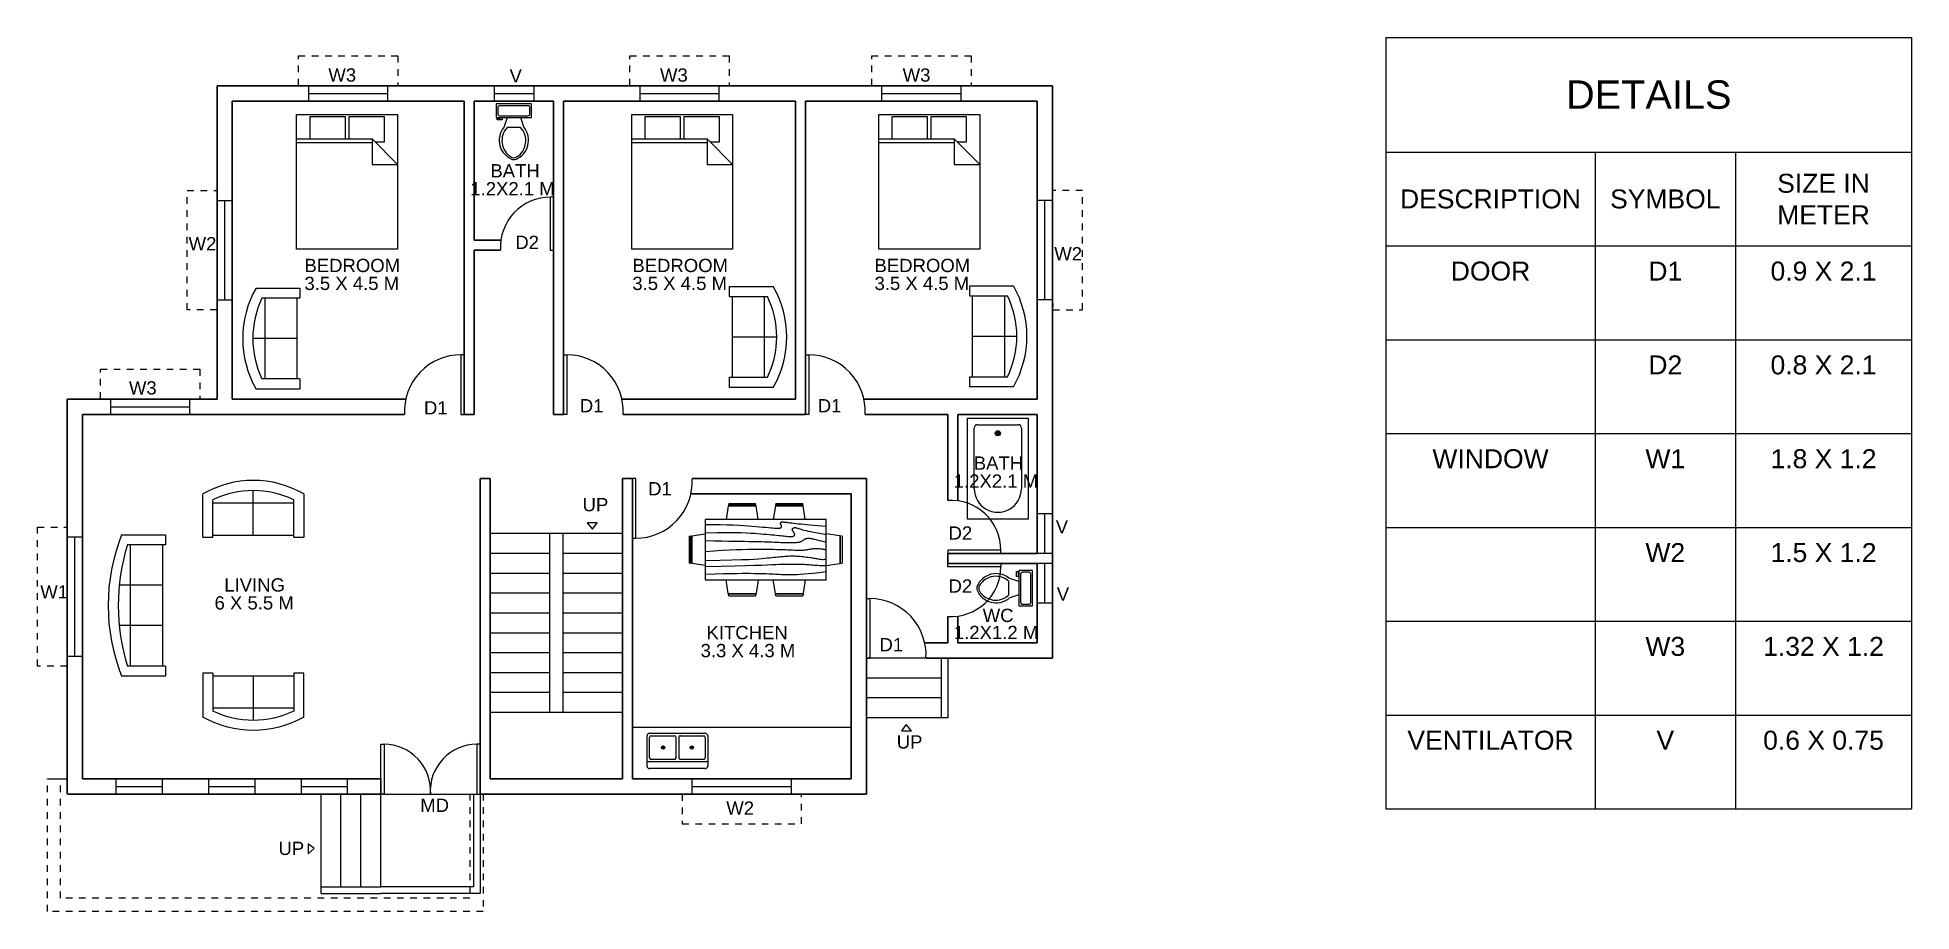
# Model space of a CAD drawing. Header units: metres. Extents: x 51.7 to 80, y 18.2 to 31.4.
import ezdxf

# ---------------------------------------------------------------- set-up
doc = ezdxf.new("R2010")
doc.units = ezdxf.units.M
doc.linetypes.add('HIDDEN', pattern=[9.525, 6.35, -3.175])
for name, color, linetype in [('CHAJJA', 6, 'HIDDEN'), ('DOOR', 5, 'Continuous'), ('FURNITURE', 40, 'Continuous'), ('PORCH', 101, 'HIDDEN'), ('SITE', 3, 'Continuous'), ('STAIRS', 191, 'Continuous'), ('TEXT', 20, 'Continuous'), ('WINDOW', 4, 'Continuous')]:
    doc.layers.add(name, color=color, linetype=linetype)
doc.layers.add('WALL', color=7, linetype='Continuous', lineweight=30)
doc.styles.get("Standard").update_dxf_attribs({"font": 'arial.ttf'})

# ---------------------------------------------------------------- blocks, each defined once
blk = doc.blocks.new('Bed - Queen')
at = {"linetype": 'Continuous'}
for p, q in [((0, -80.00003), (0, 0)), ((0, 0), (59.99999, 0)), ((59.99999, 0), (59.99999, -80.00003)), ((7.99999, -1.2), (28.79998, -1.2)), ((7.99999, -14.4), (7.99999, -1.2)), ((28.79998, -1.2), (28.79998, -14.4)), ((31.19999, -1.2), (51.99999, -1.2)), ((31.19999, -14.4), (31.19999, -1.2)), ((51.99999, -1.2), (51.99999, -16.4)), ((0, -14.4), (44.8, -14.4)), ((44.8, -16.8), (0, -16.8)), ((59.99999, -29.6), (44.8, -14.4)), ((44.8, -14.4), (44.8, -29.6)), ((51.99999, -16.4), (46.79936, -16.4)), ((44.8, -29.6), (59.99999, -29.6)), ((59.99999, -80.00003), (0, -80.00003))]:
    blk.add_line(p, q, dxfattribs=at)
blk = doc.blocks.new('Dining Set - 36 x 72 in.')
at = {"linetype": 'Continuous'}
for p, q in [((-22.2343, 26.00059), (-23.4847, 17.99762)), ((-22.2304, 26), (-5.7608, 26)), ((-22, 27.5), (-22.1562, 26.50042)), ((-5.8416, 26.5), (-22.1534, 26.5)), ((-22, 27.5), (-6, 27.5)), ((-5.8437, 26.49966), (-6, 27.5)), ((-4.5152, 17.99762), (-5.7655, 25.99926)), ((5.7657, 26.00059), (4.5153, 17.99762)), ((5.7696, 26), (22.2392, 26)), ((6, 27.5), (5.8438, 26.50042)), ((22.1584, 26.5), (5.8466, 26.5)), ((6, 27.5), (22, 27.5)), ((22.1563, 26.49966), (22, 27.5)), ((23.4848, 17.99762), (22.2345, 25.99926)), ((36, 18), (-36, 18)), ((-36, 18), (-36, -18)), ((36, -18), (36, 18)), ((-45.5, 8), (-44.5004, 8.15617)), ((-45.5, 8), (-45.5, -8)), ((-44.5, -8.15843), (-44.5, 8.15338)), ((-44.0006, 8.23428), (-35.9976, 9.48474)), ((-44, 8.23041), (-44, -8.23915)), ((44.0006, 8.23428), (35.9976, 9.48474)), ((44, 8.23041), (44, -8.23915)), ((44.5, -8.15843), (44.5, 8.15338)), ((45.5, 8), (44.5005, 8.15617)), ((45.5, 8), (45.5, -8)), ((-44.4997, -8.15631), (-45.5, -8)), ((-35.9976, -9.48476), (-43.9993, -8.2345)), ((35.9976, -9.48476), (43.9993, -8.2345)), ((44.4997, -8.15631), (45.5, -8)), ((-36, -18), (36, -18)), ((-22.2343, -26.0006), (-23.4847, -17.99762)), ((-4.5152, -17.99762), (-5.7655, -25.99928)), ((5.7657, -26.0006), (4.5153, -17.99762)), ((23.4848, -17.99762), (22.2345, -25.99928)), ((-22.2304, -26), (-5.7608, -26)), ((-22, -27.5), (-22.1562, -26.50044)), ((-5.8416, -26.5), (-22.1534, -26.5)), ((-22, -27.5), (-6, -27.5)), ((-5.8437, -26.49967), (-6, -27.5)), ((5.7696, -26), (22.2392, -26)), ((6, -27.5), (5.8438, -26.50044)), ((22.1584, -26.5), (5.8466, -26.5)), ((6, -27.5), (22, -27.5)), ((22.1563, -26.49967), (22, -27.5))]:
    blk.add_line(p, q, dxfattribs=at)
for points in [[(-36, 15), (-31.1772, 14.97754), (-26.8079, 14.91406), (-22.8538, 14.81543), (-19.276, 14.6875), (-16.0362, 14.53613), (-13.0957, 14.36718), (-10.4159, 14.18652), (-7.9583, 14), (-5.6904, 13.81315), (-3.6035, 13.63021), (-1.6954, 13.45508), (0.0365, 13.29166), (1.5945, 13.14388), (2.9811, 13.01562), (4.1988, 12.9108), (5.25, 12.83333), (6.1393, 12.78613), (6.8802, 12.76823), (7.4883, 12.77767), (7.9792, 12.8125), (8.3685, 12.87077), (8.6719, 12.95052), (8.9049, 13.0498), (9.0833, 13.16666), (9.2205, 13.29899), (9.3216, 13.44401), (9.3895, 13.59879), (9.4271, 13.76041), (9.4373, 13.92594), (9.4232, 14.09245), (9.3875, 14.257), (9.3333, 14.41666), (9.2638, 14.56917), (9.1836, 14.71484), (9.0975, 14.85465), (9.0104, 14.98958), (8.9272, 15.1206), (8.8529, 15.2487), (8.7922, 15.37483), (8.75, 15.5), (8.7305, 15.62467), (8.7344, 15.74739), (8.7617, 15.86621), (8.8125, 15.97916), (8.8867, 16.08431), (8.9844, 16.17968), (9.1055, 16.26334), (9.25, 16.33333), (9.4189, 16.38802), (9.6172, 16.42708), (9.8506, 16.45052), (10.125, 16.45833), (10.4463, 16.45052), (10.8203, 16.42708), (11.2529, 16.38802), (11.75, 16.33333), (12.3184, 16.26318), (12.9694, 16.17838), (13.7151, 16.07991), (14.5677, 15.96875), (15.5395, 15.84586), (16.6426, 15.71224), (17.8893, 15.56884), (19.2917, 15.41666), (20.859, 15.25667), (22.5879, 15.08984), (24.4721, 14.91715), (26.5052, 14.73958), (28.6809, 14.5581), (30.9929, 14.3737), (33.4347, 14.18733), (36, 14)], [(-36, 10), (-28.9766, 10.14274), (-23.1725, 10.20442), (-18.4241, 10.19775), (-14.5677, 10.13541), (-11.4399, 10.03011), (-8.877, 9.89453), (-6.7154, 9.74137), (-4.7917, 9.58333), (-2.9698, 9.43082), (-1.2246, 9.28515), (0.4415, 9.14534), (2.026, 9.01041), (3.5266, 8.87939), (4.9408, 8.7513), (6.266, 8.62516), (7.5, 8.5), (8.6411, 8.37549), (9.6914, 8.2539), (10.6538, 8.13818), (11.5312, 8.03125), (12.3267, 7.93603), (13.043, 7.85547), (13.6831, 7.79248), (14.25, 7.75), (14.7471, 7.7303), (15.1797, 7.73307), (15.5537, 7.75732), (15.875, 7.80208), (16.1494, 7.86637), (16.3828, 7.94922), (16.5811, 8.04964), (16.75, 8.16666), (16.8944, 8.29915), (17.0143, 8.44531), (17.1089, 8.60319), (17.1771, 8.77083), (17.218, 8.94629), (17.2305, 9.1276), (17.2137, 9.31282), (17.1667, 9.5), (17.0895, 9.6875), (16.987, 9.875), (16.8649, 10.0625), (16.7292, 10.25), (16.5856, 10.4375), (16.4401, 10.625), (16.2985, 10.8125), (16.1667, 11), (16.05, 11.18733), (15.9518, 11.3737), (15.8752, 11.5581), (15.8229, 11.73958), (15.798, 11.91715), (15.8034, 12.08984), (15.842, 12.25667), (15.9167, 12.41666), (16.0295, 12.56836), (16.1784, 12.70833), (16.3605, 12.83268), (16.5729, 12.9375), (16.8127, 13.01888), (17.0768, 13.07291), (17.3625, 13.0957), (17.6667, 13.08333), (17.9894, 13.03312), (18.3418, 12.94726), (18.7382, 12.82918), (19.1927, 12.68229), (19.7195, 12.51001), (20.3327, 12.31575), (21.0465, 12.10294), (21.875, 11.875), (22.8357, 11.63354), (23.959, 11.37304), (25.2786, 11.08618), (26.8282, 10.76562), (28.6414, 10.40405), (30.752, 9.99414), (33.1936, 9.52856), (36, 9)], [(-36, 5.5), (-30.7157, 5.3348), (-26.069, 5.20963), (-21.9946, 5.11767), (-18.4271, 5.05208), (-15.3009, 5.00602), (-12.5508, 4.97265), (-10.1112, 4.94515), (-7.9167, 4.91666), (-5.909, 4.88167), (-4.0586, 4.83984), (-2.3429, 4.79215), (-0.7396, 4.73958), (0.7739, 4.6831), (2.22, 4.6237), (3.6213, 4.56233), (5, 4.5), (6.373, 4.43782), (7.7344, 4.3776), (9.0723, 4.32129), (10.375, 4.27083), (11.6309, 4.22819), (12.8281, 4.19531), (13.9551, 4.17415), (15, 4.16666), (15.954, 4.17448), (16.819, 4.19791), (17.6001, 4.23698), (18.3021, 4.29166), (18.9299, 4.36198), (19.4883, 4.44791), (19.9823, 4.54948), (20.4167, 4.66666), (20.7969, 4.79899), (21.1302, 4.94401), (21.4245, 5.09879), (21.6875, 5.26041), (21.9271, 5.42594), (22.1511, 5.59245), (22.3672, 5.757), (22.5834, 5.91666), (22.8065, 6.06868), (23.0404, 6.21093), (23.2879, 6.34147), (23.5521, 6.45833), (23.8358, 6.55957), (24.142, 6.64323), (24.4735, 6.70735), (24.8334, 6.75), (25.2235, 6.76969), (25.642, 6.76692), (26.0858, 6.74267), (26.5521, 6.69791), (27.0379, 6.63362), (27.5404, 6.55078), (28.0565, 6.45036), (28.5834, 6.33333), (29.1242, 6.19987), (29.7071, 6.04687), (30.3661, 5.87044), (31.1354, 5.66666), (32.0493, 5.43164), (33.142, 5.16146), (34.4475, 4.85221), (36, 4.5)], [(-36, -1), (-30.7915, -0.6591), (-26.0195, -0.38216), (-21.6519, -0.16284), (-17.6563, 0.00521), (-14.0005, 0.12833), (-10.6523, 0.21289), (-7.5796, 0.26522), (-4.75, 0.29166), (-2.134, 0.29793), (0.2878, 0.28711), (2.5317, 0.26163), (4.6146, 0.22396), (6.5529, 0.17651), (8.3633, 0.12174), (10.0623, 0.06209), (11.6667, 0), (13.1899, -0.06201), (14.6341, -0.1211), (15.9982, -0.17432), (17.2813, -0.21875), (18.4823, -0.25147), (19.6003, -0.26953), (20.6343, -0.27002), (21.5834, -0.25), (22.4481, -0.20768), (23.2357, -0.14584), (23.9549, -0.06836), (24.6146, 0.02083), (25.2235, 0.11784), (25.7904, 0.21875), (26.3241, 0.31966), (26.8334, 0.41666), (27.3265, 0.50618), (27.8099, 0.58593), (28.2894, 0.65397), (28.7709, 0.70833), (29.2601, 0.74707), (29.763, 0.76823), (30.2855, 0.76985), (30.8334, 0.75), (31.4088, 0.70784), (31.9994, 0.64713), (32.589, 0.57275), (33.1615, 0.48958), (33.7008, 0.4025), (34.1908, 0.3164), (34.6153, 0.23616), (34.9584, 0.16666), (35.2099, 0.11165), (35.3848, 0.07031), (35.504, 0.04069), (35.5886, 0.02083), (35.6594, 0.00879), (35.7377, 0.0026), (35.8442, 0.00032), (36, 0)], [(-36, -6.5), (-27.1843, -6.31267), (-20.084, -6.1263), (-14.469, -5.9419), (-10.1094, -5.76042), (-6.7752, -5.58285), (-4.2363, -5.41016), (-2.2629, -5.24333), (-0.625, -5.08334), (0.8708, -4.93099), (2.2715, -4.78646), (3.5872, -4.64974), (4.8281, -4.52084), (6.0046, -4.39974), (7.127, -4.28646), (8.2053, -4.18099), (9.25, -4.08334), (10.2705, -3.99382), (11.2734, -3.91407), (12.2647, -3.84603), (13.25, -3.79167), (14.2354, -3.75293), (15.2266, -3.73177), (16.2295, -3.73015), (17.25, -3.75), (18.2912, -3.79248), (19.3451, -3.85547), (20.4009, -3.93604), (21.4479, -4.03125), (22.4754, -4.13819), (23.4727, -4.25391), (24.4289, -4.37549), (25.3334, -4.5), (26.1785, -4.62492), (26.9694, -4.74935), (27.7145, -4.87281), (28.4219, -4.99479), (29.1, -5.11483), (29.7572, -5.23242), (30.4016, -5.34709), (31.0417, -5.45834), (31.6837, -5.56437), (32.3262, -5.65821), (32.9658, -5.73153), (33.599, -5.77604), (34.2224, -5.78345), (34.8327, -5.74545), (35.4264, -5.65373), (36, -5.5)], [(-36, -10), (-26.4022, -9.81299), (-18.4675, -9.62891), (-11.9839, -9.45069), (-6.7396, -9.28125), (-2.5226, -9.12354), (0.8789, -8.98047), (3.6769, -8.85498), (6.0833, -8.75), (8.2767, -8.66765), (10.3021, -8.60677), (12.1712, -8.56543), (13.8958, -8.54167), (15.4876, -8.53353), (16.9583, -8.53907), (18.3197, -8.55632), (19.5834, -8.58334), (20.7616, -8.61841), (21.8685, -8.66081), (22.9188, -8.71004), (23.9271, -8.76563), (24.9081, -8.82707), (25.8763, -8.89388), (26.8465, -8.96558), (27.8334, -9.04167), (28.8474, -9.12118), (29.8828, -9.20117), (30.93, -9.27824), (31.9792, -9.34896), (33.0205, -9.40991), (34.0443, -9.45768), (35.0407, -9.48885), (36, -9.5)], [(-36, -14.5), (-30.0881, -14.33513), (-25.0332, -14.21224), (-20.7312, -14.12647), (-17.0781, -14.07292), (-13.97, -14.04671), (-11.3027, -14.04297), (-8.9724, -14.05681), (-6.875, -14.08334), (-4.9224, -14.11833), (-3.0905, -14.16016), (-1.3709, -14.20785), (0.2448, -14.26042), (1.7647, -14.3169), (3.1973, -14.3763), (4.5507, -14.43767), (5.8333, -14.5), (7.0554, -14.5621), (8.235, -14.62175), (9.3922, -14.67652), (10.5469, -14.72396), (11.7192, -14.76164), (12.929, -14.78711), (14.1965, -14.79794), (15.5417, -14.79167), (16.9933, -14.76424), (18.6152, -14.70508), (20.4804, -14.60197), (22.6615, -14.44271), (25.2312, -14.21509), (28.2624, -13.9069), (31.8277, -13.50594), (36, -13)]]:
    blk.add_lwpolyline(points, dxfattribs=at)
blk = doc.blocks.new('Sofa - Roundback 7 ft.')
at = {"linetype": 'Continuous'}
for p, q in [((-12.00002, -32.4421), (-12.00003, -6.5971)), ((11.99997, -32.4421), (11.99998, -6.5971)), ((-36.000027, -34), (-36.000027, -11.4696)), ((-35.999844, -13.3819), (35.9998, -13.3819)), ((35.99998, -34), (35.99998, -11.4696)), ((-36.000027, -32.4421), (35.99998, -32.4421))]:
    blk.add_line(p, q, dxfattribs=at)
for points in [[(-36.000027, -34), (-42.000027, -34), (-42.000027, -8)], [(41.99998, -8), (41.99998, -34), (35.99998, -34)]]:
    blk.add_lwpolyline(points, dxfattribs=at)
for centre, radius, start, end in [((0, -114.25), 114.25, 68.43141, 111.5686), ((-0.00001, -127.1968), 121.1968, 72.72033, 107.2797)]:
    blk.add_arc(centre, radius, start, end, dxfattribs=at)
blk = doc.blocks.new('Sofa - Roundback Loveseat 5 ft.')
at = {"linetype": 'Continuous'}
for p, q in [((0, -32.44198), (0, -5.99998)), ((-24, -33.99998), (-24, -11.46958)), ((-23.9998, -13.38178), (23.99986, -13.38178)), ((24.00004, -33.99998), (24.00004, -11.46958)), ((-24, -32.44198), (24.00004, -32.44198))]:
    blk.add_line(p, q, dxfattribs=at)
for points in [[(-24, -33.99998), (-30, -33.99998), (-30, -7.99998)], [(30.00004, -7.99998), (30.00004, -33.99998), (24.00004, -33.99998)]]:
    blk.add_lwpolyline(points, dxfattribs=at)
for centre, radius, start, end in [((0, -60.24998), 60.24998, 60.13715, 119.8628), ((0, -61.38438), 55.38444, 64.32083, 115.6792)]:
    blk.add_arc(centre, radius, start, end, dxfattribs=at)
blk = doc.blocks.new('Bath Tub - 26 x 60 in.')
for p, q in [((8, -18), (10, -18)), ((9, -17), (9, -19))]:
    blk.add_line(p, q)
blk.add_lwpolyline([(0, -36), (0, 0), (60, 0), (60, -36)], close=True)
for points in [[(4, -30), (4, -6)], [(6, -4), (42, -4)], [(42, -32), (6, -32)]]:
    blk.add_lwpolyline(points)
for radius in [1.5, 1]:
    blk.add_circle((9, -18), radius)
for centre, radius, start, end in [((5.75, -5.75), 1.77, 81.8699, 188.1301), ((42, -18), 14, 270, 90), ((5.75, -30.25), 1.77, 171.8699, 278.1301)]:
    blk.add_arc(centre, radius, start, end)
blk = doc.blocks.new('Toilet - top')
for p, q in [((-10, -8.5), (-8, -8.5)), ((-10, -9.5), (-10, -8.5)), ((-7, -9.5), (-10, -9.5)), ((-8, -8.5), (-8, -8)), ((-7, -8), (-7, -9.5)), ((-4, -8), (-6, -14)), ((4, -8), (6, -14)), ((9.5, -6), (9.5, -2)), ((4, -14), (-4, -14))]:
    blk.add_line(p, q)
blk.add_lwpolyline([(10.5, -8), (10.5, 0), (-10.5, 0), (-10.5, -8)], close=True)
for points in [[(-9.5, -2), (-9.5, -6)], [(8.5, -1), (-8.5, -1)], [(-8.5, -7), (8.5, -7)]]:
    blk.add_lwpolyline(points)
for centre, radius, start, end in [((-8.6, -1.9), 0.884, 81.8699, 188.1301), ((-8.6, -6.1), 0.884, 171.8699, 278.1301), ((8.6, -1.9), 0.884, 351.8699, 98.1301), ((8.6, -6.1), 0.884, 261.8699, 8.1301), ((3.5, -21.6), 12.2, 141.4691, 247.9714), ((4.2, -21.8), 11.3, 136.3677, 238.9468), ((-3.5, -21.6), 12.2, 292.0284, 38.5307), ((-4.2, -21.8), 11.3, 301.053, 43.6321), ((0, -27.9), 4, 245.7318, 294.2682), ((0, -29), 4, 254.8605, 285.1395)]:
    blk.add_arc(centre, radius, start, end)
blk = doc.blocks.new('Sink-double - 36 in top')
for p, q in [((-18, -4), (18, -4)), ((-0.75, -18.5), (-0.75, -6.5)), ((0.75, -6.5), (0.75, -18.5))]:
    blk.add_line(p, q)
for points in [[(-16.5, 0), (16.5, 0)], [(-18, -19.5), (-18, -1.5)], [(-16.5, -18.5), (-16.5, -6.5)], [(-15.5, -5.5), (-1.75, -5.5)], [(1.75, -5.5), (15.5, -5.5)], [(16.5, -6.5), (16.5, -18.5)], [(18, -1.5), (18, -19.5)], [(16.5, -21), (-16.5, -21)], [(-1.75, -19.5), (-15.5, -19.5)], [(15.5, -19.5), (1.75, -19.5)]]:
    blk.add_lwpolyline(points)
for centre, radius in [((-8.5, -12.5), 1), ((-8.5, -12.5), 0.5), ((8.5, -12.5), 1), ((8.5, -12.5), 0.5)]:
    blk.add_circle(centre, radius)
for centre, radius, start, end in [((-16.5, -1.5), 1.5, 90, 180), ((16.5, -1.5), 1.5, 0, 90), ((-15.5, -6.5), 1, 90, 180), ((-1.75, -6.5), 1, 0, 90), ((1.75, -6.5), 1, 90, 180), ((15.5, -6.5), 1, 0, 90), ((-16.5, -19.5), 1.5, 180, 270), ((-15.5, -18.5), 1, 180, 270), ((-1.75, -18.5), 1, 270, 0), ((1.75, -18.5), 1, 180, 270), ((15.5, -18.5), 1, 270, 0), ((16.5, -19.5), 1.5, 270, 0)]:
    blk.add_arc(centre, radius, start, end)
blk = doc.blocks.new('*T35')
at = {"color": 0, "linetype": 'ByBlock', "lineweight": -2, "transparency": 16777216}
for p, q in [((0, 0), (7.932, 0)), ((0, 0), (0, -11.644)), ((7.932, 0), (7.932, -11.644)), ((0, -1.731), (7.932, -1.731)), ((3.157, -1.731), (3.157, -11.644)), ((5.276, -1.731), (5.276, -11.644)), ((0, -3.147), (7.932, -3.147)), ((0, -4.563), (7.932, -4.563)), ((0, -5.979), (7.932, -5.979)), ((0, -7.396), (7.932, -7.396)), ((0, -8.812), (7.932, -8.812)), ((0, -10.228), (7.932, -10.228)), ((0, -11.644), (7.932, -11.644))]:
    blk.add_line(p, q, dxfattribs=at)
at = {"color": 0, "transparency": 16777216}
for s, insert, char_height, width, attachment_point in [('DETAILS', (3.966, -0.865), 0.4291, 7.45972, 5), ('SIZE IN METER', (6.604, -2.439), 0.28609, 2.18365, 5), ('DESCRIPTION', (1.578, -2.439), 0.28609, 2.68479, 5), ('SYMBOL', (4.216, -2.439), 0.2861, 1.64716, 5), ('DOOR', (1.578, -3.383), 0.2861, 2.68479, 2), ('D1', (4.216, -3.383), 0.2861, 1.64716, 2), ('0.9 X 2.1', (6.604, -3.383), 0.2861, 2.18365, 2), ('D2', (4.216, -4.799), 0.2861, 1.64716, 2), ('0.8 X 2.1', (6.604, -4.799), 0.2861, 2.18365, 2), ('WINDOW', (1.578, -6.215), 0.2861, 2.68479, 2), ('W1', (4.216, -6.215), 0.2861, 1.64716, 2), ('1.8 X 1.2', (6.604, -6.215), 0.2861, 2.18365, 2), ('W2', (4.216, -7.632), 0.2861, 1.64716, 2), ('1.5 X 1.2', (6.604, -7.632), 0.2861, 2.18365, 2), ('W3', (4.216, -9.048), 0.2861, 1.64716, 2), ('1.32 X 1.2', (6.604, -9.048), 0.2861, 2.18365, 2), ('VENTILATOR', (1.578, -10.464), 0.2861, 2.68479, 2), ('V', (4.216, -10.464), 0.286, 1.64716, 2), ('0.6 X 0.75', (6.604, -10.464), 0.2861, 2.18365, 2)]:
    blk.add_mtext(s, dxfattribs=dict(at, insert=insert, char_height=char_height, width=width, attachment_point=attachment_point))

msp = doc.modelspace()

# ---------------------------------------------------------------- linework, layer by layer
at = {"color": 1}
for points in [[(60.104, 24.006), (60.176, 24.101), (60.023, 24.101)], [(64.838, 21.054), (64.766, 20.959), (64.919, 20.959)], [(55.906, 19.183), (55.811, 19.254), (55.811, 19.102)]]:
    msp.add_lwpolyline(points, close=True, dxfattribs=at)
at = {"layer": 'CHAJJA', "linetype": 'HIDDEN', "ltscale": 0.01}
for p, q in [((53.988, 27.317), (53.988, 29.117)), ((53.988, 29.117), (54.438, 29.117)), ((54.438, 29.117), (54.438, 28.967)), ((67.498, 29.117), (67.048, 29.117)), ((67.048, 29.117), (67.048, 28.967)), ((67.498, 27.317), (67.498, 29.117)), ((54.438, 27.467), (54.434, 27.317)), ((67.048, 27.467), (67.052, 27.317)), ((54.434, 27.317), (53.988, 27.317)), ((67.052, 27.317), (67.498, 27.317)), ((51.728, 21.937), (51.728, 24.037)), ((51.728, 24.037), (52.178, 24.037)), ((52.178, 24.037), (52.178, 23.887)), ((52.178, 22.087), (52.174, 21.937)), ((52.174, 21.937), (51.728, 21.937)), ((61.608, 20.007), (61.458, 20.003)), ((61.458, 20.003), (61.458, 19.557)), ((63.258, 20.007), (63.108, 20.007)), ((63.258, 19.557), (63.258, 20.007)), ((61.458, 19.557), (63.258, 19.557))]:
    msp.add_line(p, q, dxfattribs=at)
at = {"layer": 'CHAJJA'}
for p, q in [((65.368, 22.057), (65.368, 21.157)), ((58.308, 20.007), (58.308, 18.607)), ((56.008, 18.607), (56.908, 18.607)), ((58.308, 18.607), (56.908, 18.607))]:
    msp.add_line(p, q, dxfattribs=at)
at = {"layer": 'CHAJJA', "linetype": 'HIDDEN', "ltscale": 0.01}
for points in [[(55.818, 30.697), (55.668, 30.701), (55.668, 31.147), (57.168, 31.147), (57.168, 30.697), (57.018, 30.697)], [(60.818, 30.697), (60.668, 30.701), (60.668, 31.147), (62.168, 31.147), (62.168, 30.697), (62.018, 30.697)], [(64.468, 30.697), (64.318, 30.701), (64.318, 31.147), (65.818, 31.147), (65.818, 30.697), (65.668, 30.697)], [(52.828, 25.967), (52.678, 25.971), (52.678, 26.417), (54.178, 26.417), (54.178, 25.967), (54.028, 25.967)]]:
    msp.add_lwpolyline(points, dxfattribs=at)
at = {"layer": 'DOOR'}
for p, q in [((55.818, 30.582), (57.018, 30.582)), ((58.618, 30.582), (59.218, 30.582)), ((60.818, 30.582), (62.018, 30.582)), ((64.468, 30.582), (65.668, 30.582)), ((54.553, 27.467), (54.553, 28.967)), ((66.933, 27.467), (66.933, 28.967)), ((52.828, 25.852), (54.028, 25.852)), ((66.933, 23.637), (66.933, 24.237)), ((52.293, 22.087), (52.293, 23.887)), ((66.933, 22.887), (66.933, 23.487)), ((64.288, 22.057), (64.238, 22.057)), ((56.908, 20.237), (56.908, 20.007)), ((61.608, 20.122), (63.108, 20.122)), ((56.958, 20.007), (56.908, 20.007)), ((58.358, 20.007), (58.408, 20.007))]:
    msp.add_line(p, q, dxfattribs=at)
for centre, radius, start, end in [((59.468, 28.265), 0.752, 90, 183.6952), ((58.118, 25.785), 0.851, 90, 183.2732), ((59.718, 25.785), 0.851, 356.7268, 90), ((63.368, 25.785), 0.851, 356.7268, 90), ((60.758, 24.718), 0.851, 270, 3.2732), ((65.516, 23.687), 0.752, 0, 93.6952), ((65.516, 23.437), 0.752, 266.3048, 0), ((64.288, 22.105), 0.851, 356.7268, 90), ((56.958, 20.055), 0.702, 356.0501, 90), ((58.358, 20.055), 0.702, 90, 183.9499)]:
    msp.add_arc(centre, radius, start, end, dxfattribs=at)
at = {"layer": 'FURNITURE'}
msp.add_line((60.708, 21.016), (64.008, 21.016), dxfattribs=at)
at = {"layer": 'PORCH', "ltscale": 0.01}
for p, q in [((51.877, 18.233), (51.877, 20.237)), ((52.077, 18.433), (52.077, 20.237)), ((58.254, 20.007), (58.254, 18.433)), ((58.454, 20.007), (58.454, 18.233)), ((58.254, 18.433), (52.077, 18.433)), ((58.454, 18.233), (51.877, 18.233))]:
    msp.add_line(p, q, dxfattribs=at)
at = {"layer": 'SITE'}
for p, q in [((59.518, 29.017), (59.468, 29.017)), ((59.468, 29.017), (59.468, 28.217)), ((59.518, 28.217), (59.518, 29.017)), ((59.468, 28.217), (59.518, 28.217)), ((58.168, 26.637), (58.118, 26.637)), ((58.118, 26.637), (58.118, 25.737)), ((58.168, 25.737), (58.168, 26.637)), ((59.668, 25.737), (59.668, 26.637)), ((59.668, 26.637), (59.718, 26.637)), ((59.718, 26.637), (59.718, 25.737)), ((63.318, 25.737), (63.318, 26.637)), ((63.318, 26.637), (63.368, 26.637)), ((63.368, 26.637), (63.368, 25.737)), ((58.118, 25.737), (58.168, 25.737)), ((59.718, 25.737), (59.668, 25.737)), ((63.368, 25.737), (63.318, 25.737)), ((60.708, 24.767), (60.708, 23.867)), ((60.758, 24.767), (60.708, 24.767)), ((60.758, 23.867), (60.758, 24.767)), ((60.708, 23.867), (60.758, 23.867)), ((66.268, 23.687), (65.468, 23.687)), ((65.468, 23.687), (65.468, 23.637)), ((65.468, 23.637), (66.268, 23.637)), ((65.468, 23.487), (66.268, 23.487)), ((65.468, 23.437), (65.468, 23.487)), ((66.268, 23.637), (66.268, 23.687)), ((66.268, 23.487), (66.268, 23.437)), ((66.268, 23.437), (65.468, 23.437)), ((64.238, 22.057), (64.238, 22.957)), ((64.238, 22.957), (64.288, 22.957)), ((64.288, 22.957), (64.288, 22.057)), ((56.908, 20.007), (56.908, 20.757)), ((56.908, 20.757), (56.958, 20.757)), ((56.958, 20.757), (56.958, 20.007)), ((58.408, 20.757), (58.358, 20.757)), ((58.358, 20.757), (58.358, 20.007)), ((58.408, 20.007), (58.408, 20.757))]:
    msp.add_line(p, q, dxfattribs=at)
at = {"layer": 'SITE', "ltscale": 0.01}
msp.add_line((51.877, 20.237), (52.178, 20.237), dxfattribs=at)
at = {"layer": 'STAIRS'}
for p, q in [((60.558, 23.937), (58.558, 23.937)), ((59.458, 23.937), (59.458, 21.237)), ((59.658, 23.937), (59.658, 21.237)), ((59.458, 23.637), (58.558, 23.637)), ((60.558, 23.637), (59.658, 23.637)), ((59.458, 23.337), (58.558, 23.337)), ((60.558, 23.337), (59.658, 23.337)), ((59.458, 23.037), (58.558, 23.037)), ((60.558, 23.037), (59.658, 23.037)), ((59.458, 22.737), (58.558, 22.737)), ((60.558, 22.737), (59.658, 22.737)), ((59.458, 22.437), (58.558, 22.437)), ((60.558, 22.437), (59.658, 22.437)), ((59.458, 22.137), (58.558, 22.137)), ((60.558, 22.137), (59.658, 22.137)), ((59.458, 21.837), (58.558, 21.837)), ((60.558, 21.837), (59.658, 21.837)), ((65.468, 22.057), (64.238, 22.057)), ((65.468, 22.057), (65.468, 21.157)), ((59.458, 21.537), (58.558, 21.537)), ((60.558, 21.537), (59.658, 21.537)), ((65.368, 21.757), (64.238, 21.757)), ((60.558, 21.237), (58.558, 21.237)), ((65.368, 21.457), (64.238, 21.457)), ((65.468, 21.157), (64.238, 21.157)), ((56.008, 18.507), (56.008, 20.007)), ((56.308, 18.607), (56.308, 20.007)), ((56.608, 18.607), (56.608, 20.007)), ((56.908, 18.607), (56.908, 20.007)), ((56.933, 20.007), (58.408, 20.007)), ((58.408, 20.007), (58.408, 18.507)), ((56.008, 18.507), (56.908, 18.507)), ((58.408, 18.507), (56.908, 18.507))]:
    msp.add_line(p, q, dxfattribs=at)
at = {"layer": 'WALL'}
for p, q in [((67.048, 30.697), (54.438, 30.697)), ((54.438, 25.967), (54.438, 30.697)), ((67.048, 30.697), (67.048, 22.057)), ((54.668, 25.967), (54.668, 30.467)), ((58.168, 30.467), (54.668, 30.467)), ((58.168, 25.737), (58.168, 30.467)), ((59.518, 30.467), (58.318, 30.467)), ((58.318, 28.367), (58.318, 30.467)), ((58.318, 28.367), (58.318, 30.467)), ((59.518, 30.467), (59.518, 25.967)), ((59.518, 25.737), (59.518, 30.467)), ((59.668, 30.467), (59.668, 25.967)), ((59.668, 25.737), (59.668, 30.467)), ((63.168, 30.467), (59.668, 30.467)), ((63.168, 30.467), (63.168, 25.967)), ((63.318, 30.467), (63.318, 25.737)), ((66.818, 30.467), (63.318, 30.467)), ((66.818, 30.467), (66.818, 25.967)), ((58.723, 28.367), (58.318, 28.367)), ((58.318, 25.737), (58.318, 28.217)), ((58.318, 25.737), (58.318, 28.217)), ((58.718, 28.217), (58.318, 28.217)), ((52.178, 25.967), (52.178, 20.007)), ((54.438, 25.967), (52.178, 25.967)), ((57.286, 25.967), (54.668, 25.967)), ((63.168, 25.967), (60.55, 25.967)), ((66.818, 25.967), (64.2, 25.967)), ((52.408, 25.737), (52.408, 20.237)), ((57.268, 25.737), (52.408, 25.737)), ((58.318, 25.737), (58.168, 25.737)), ((59.668, 25.737), (59.518, 25.737)), ((63.318, 25.737), (60.568, 25.737)), ((65.468, 25.737), (64.218, 25.737)), ((65.468, 25.737), (65.468, 24.437)), ((66.818, 25.737), (65.618, 25.737)), ((65.618, 25.737), (65.618, 24.431)), ((66.818, 25.737), (66.818, 23.637)), ((58.408, 24.767), (58.408, 20.007)), ((58.558, 24.767), (58.408, 24.767)), ((58.558, 24.767), (58.558, 20.237)), ((60.558, 24.767), (60.558, 20.237)), ((60.708, 24.767), (60.558, 24.767)), ((60.708, 24.767), (60.708, 20.237)), ((60.708, 24.767), (60.708, 20.237)), ((64.238, 24.767), (61.608, 24.767)), ((64.238, 24.767), (64.238, 22.287)), ((64.238, 24.767), (64.238, 22.057)), ((64.008, 24.537), (61.59, 24.537)), ((64.008, 24.537), (64.008, 20.237)), ((66.818, 23.637), (65.468, 23.637)), ((65.468, 23.637), (65.468, 23.487)), ((66.818, 23.487), (65.468, 23.487)), ((66.818, 23.487), (66.818, 22.287)), ((65.468, 22.687), (65.468, 22.287)), ((65.618, 22.692), (65.618, 22.287)), ((65.468, 22.287), (65.12, 22.287)), ((66.818, 22.287), (65.618, 22.287)), ((64.238, 22.057), (64.238, 20.007)), ((64.288, 22.057), (64.238, 22.057)), ((67.048, 22.057), (65.138, 22.057)), ((56.908, 20.237), (52.408, 20.237)), ((60.558, 20.237), (58.558, 20.237)), ((64.008, 20.237), (60.708, 20.237)), ((56.908, 20.007), (52.188, 20.007)), ((64.238, 20.007), (58.408, 20.007))]:
    msp.add_line(p, q, dxfattribs=at)
at = {"layer": 'WINDOW'}
for p, q in [((59.218, 30.697), (58.618, 30.697)), ((58.618, 30.697), (58.618, 30.467)), ((59.218, 30.697), (59.218, 30.467)), ((59.218, 30.467), (58.618, 30.467)), ((54.438, 28.967), (54.438, 27.467)), ((54.438, 28.967), (54.668, 28.967)), ((54.668, 27.467), (54.668, 28.967)), ((66.818, 27.467), (66.818, 28.967)), ((67.048, 28.967), (66.818, 28.967)), ((67.048, 28.967), (67.048, 27.467)), ((54.438, 27.467), (54.668, 27.467)), ((67.048, 27.467), (66.818, 27.467)), ((67.048, 24.237), (66.818, 24.237)), ((66.818, 24.237), (66.818, 23.637)), ((67.048, 24.237), (67.048, 23.637)), ((52.178, 23.887), (52.178, 22.087)), ((52.178, 23.887), (52.408, 23.887)), ((52.408, 22.087), (52.408, 23.887)), ((67.048, 23.637), (66.818, 23.637)), ((67.048, 23.487), (66.818, 23.487)), ((66.818, 23.487), (66.818, 22.887)), ((67.048, 23.487), (67.048, 22.887)), ((67.048, 22.887), (66.818, 22.887)), ((52.178, 22.087), (52.408, 22.087)), ((52.908, 20.237), (52.908, 20.007)), ((52.908, 20.122), (53.608, 20.122)), ((53.608, 20.237), (53.608, 20.007)), ((54.308, 20.237), (54.308, 20.007)), ((54.308, 20.122), (55.008, 20.122)), ((55.008, 20.237), (55.008, 20.007)), ((55.708, 20.237), (55.708, 20.007)), ((55.708, 20.122), (56.408, 20.122)), ((56.408, 20.007), (56.408, 20.237)), ((61.608, 20.237), (63.108, 20.237)), ((61.608, 20.007), (61.608, 20.237)), ((63.108, 20.007), (63.108, 20.237)), ((63.108, 20.007), (61.608, 20.007))]:
    msp.add_line(p, q, dxfattribs=at)
for points in [[(55.818, 30.467), (57.018, 30.467), (57.018, 30.697), (55.818, 30.697)], [(60.818, 30.467), (62.018, 30.467), (62.018, 30.697), (60.818, 30.697)], [(64.468, 30.467), (65.668, 30.467), (65.668, 30.697), (64.468, 30.697)], [(52.828, 25.737), (54.028, 25.737), (54.028, 25.967), (52.828, 25.967)]]:
    msp.add_lwpolyline(points, close=True, dxfattribs=at)

# ---------------------------------------------------------------- block references
msp.add_blockref('*T35', (72.08, 31.426))
at = {"layer": 'FURNITURE', "xscale": 0.0254, "yscale": 0.0254, "zscale": 0.0254}
for name, p in [('Toilet - top', (58.918, 30.422)), ('Bed - Queen', (55.639, 30.262)), ('Bed - Queen', (60.696, 30.262)), ('Bed - Queen', (64.425, 30.262)), ('Sofa - Roundback Loveseat 5 ft.', (54.985, 24.74)), ('Dining Set - 36 x 72 in.', (62.719, 23.695))]:
    msp.add_blockref(name, p, dxfattribs=at)
at = {"layer": 'FURNITURE', "yscale": 0.0254, "zscale": 0.0254}
for name, p, xscale, rotation in [('Sofa - Roundback Loveseat 5 ft.', (54.825, 26.882), 0.0254, 90), ('Sofa - Roundback Loveseat 5 ft.', (63.037, 26.906), 0.0254, 270), ('Sofa - Roundback Loveseat 5 ft.', (66.661, 26.915), 0.0254, 270), ('Bath Tub - 26 x 60 in.', (66.679, 25.681), 0.0254, 270.0000000000279), ('Sofa - Roundback 7 ft.', (52.794, 22.853), 0.0254, 90), ('Toilet - top', (66.744, 23.113), 0.0254, 270), ('Sofa - Roundback Loveseat 5 ft.', (54.985, 20.966), -0.0254, 180), ('Sink-double - 36 in top', (61.386, 20.39), 0.0254, 180)]:
    msp.add_blockref(name, p, dxfattribs=dict(at, xscale=xscale, rotation=rotation))

# ---------------------------------------------------------------- texts
at = {"layer": 'TEXT', "char_height": 0.2, "attachment_point": 1}
for s, insert in [('W3', (56.118, 30.96)), ('V', (58.853, 30.947)), ('W3', (61.123, 30.959)), ('W3', (64.786, 30.959)), ('BATH', (58.563, 29.514)), (' 1.2X2.1 M', (58.183, 29.243)), ('W2', (54.009, 28.413)), ('D2', (58.94, 28.434)), ('BEDROOM', (55.757, 28.085)), ('BEDROOM', (60.706, 28.085)), ('BEDROOM', (64.361, 28.085)), ('W2', (67.074, 28.261)), ('3.5 X 4.5 M', (55.757, 27.814)), ('3.5 X 4.5 M', (60.706, 27.814)), ('3.5 X 4.5 M', (64.361, 27.814)), ('W3', (53.108, 26.237)), ('D1', (57.561, 25.936)), ('D1', (59.913, 25.968)), ('D1', (63.504, 25.968)), ('BATH', (65.859, 25.102)), ('D1', (60.944, 24.715)), (' 1.2X2.1 M', (65.479, 24.83)), ('UP', (59.955, 24.474)), ('D2', (65.478, 24.046)), ('V', (67.096, 24.14)), ('LIVING', (54.547, 23.263)), ('D2', (65.478, 23.246)), ('W1', (51.77, 23.158)), ('6 X 5.5 M', (54.4, 22.992)), ('V', (67.112, 23.125)), ('WC', (65.994, 22.803)), ('KITCHEN', (61.825, 22.543)), ('D1', (64.436, 22.361)), (' 1.2X1.2 M', (65.481, 22.545)), ('3.3 X 4.3 M', (61.736, 22.272)), ('UP', (64.696, 20.893)), ('MD', (57.505, 19.937)), ('W2', (62.124, 19.894)), ('UP', (55.365, 19.286))]:
    msp.add_mtext_dynamic_manual_height_columns(s, width=2.23634, gutter_width=12.5, heights=[0.31], dxfattribs=dict(at, insert=insert))

doc.saveas('drawing.dxf')
